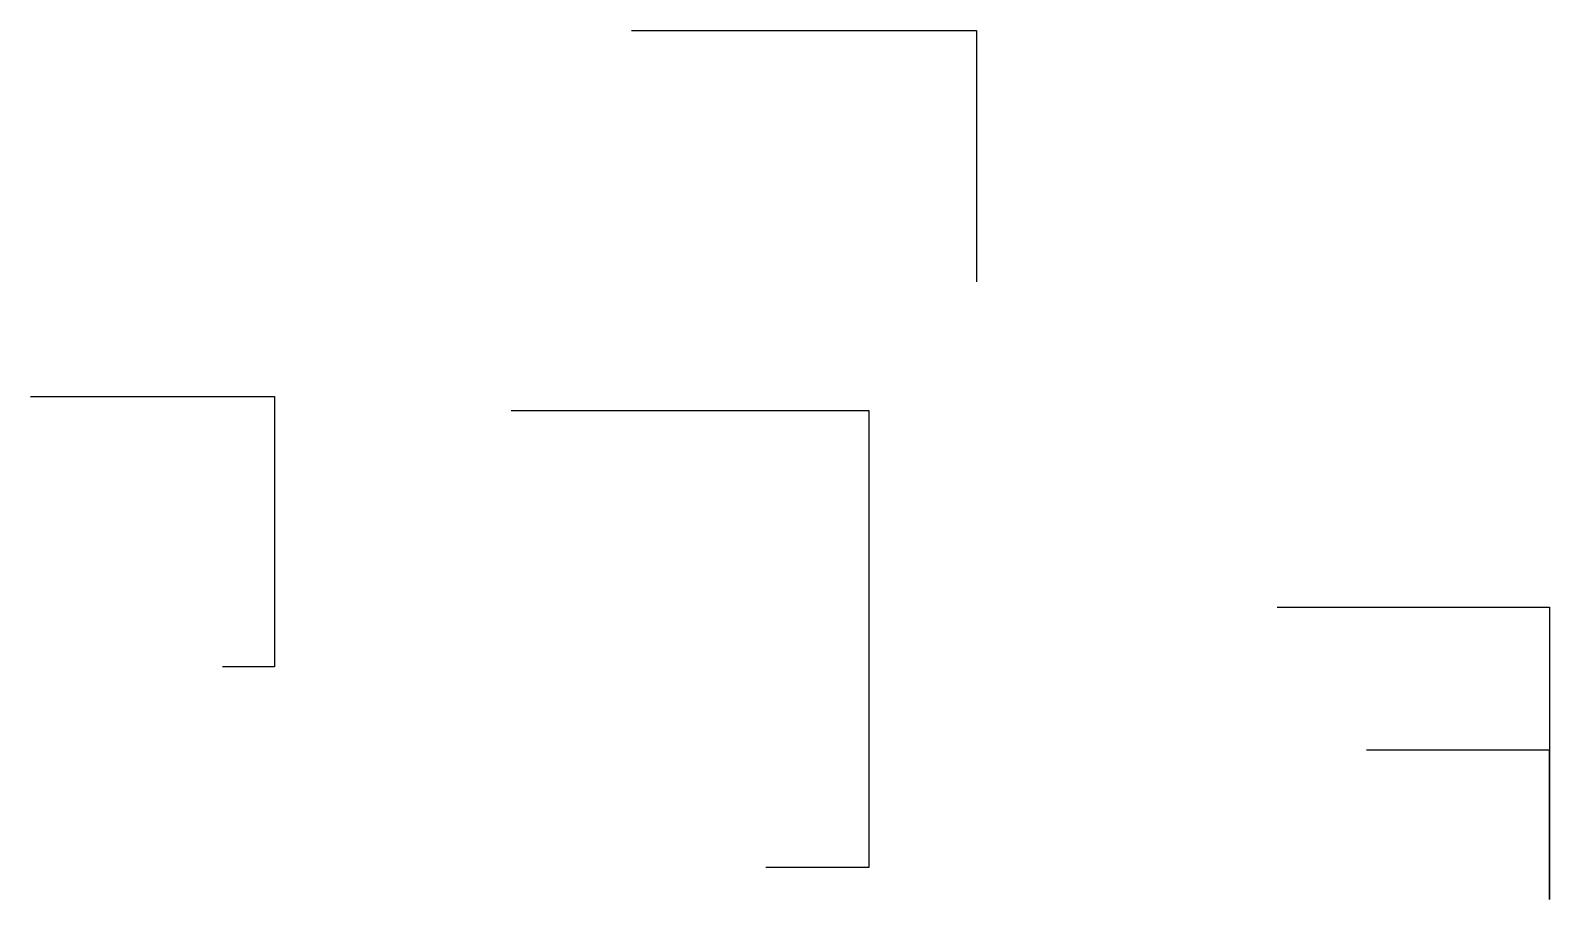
# Model space of a CAD drawing. Header units: millimetres. Extents: x 2713 to 5509, y 711 to 2310.
import ezdxf

# ---------------------------------------------------------------- set-up
doc = ezdxf.new("R2010")
doc.units = ezdxf.units.MM

msp = doc.modelspace()

# ---------------------------------------------------------------- linework, layer by layer
for p, q in [((3819.2, 2310), (4453.9, 2310)), ((4453.9, 2310), (4453.9, 1847.4)), ((4453.9, 1847.4), (4453.9, 1847.4, 303.1)), ((2712.6, 1636.5), (3161.7, 1636.5)), ((3161.7, 1636.5), (3161.7, 1138.9)), ((3597.7, 1610.4), (4255.9, 1610.4)), ((4255.9, 1610.4), (4255.9, 769.8)), ((5007.5, 1248.4), (5508.9, 1248.4)), ((5508.9, 1248.4), (5508.9, 710.5)), ((3161.7, 1138.9), (3066.4, 1138.9)), ((5508.9, 985.6), (5171.9, 985.6)), ((5508.9, 710.5), (5508.9, 985.6)), ((4255.9, 769.8), (4066.5, 769.8))]:
    msp.add_line(p, q)

doc.saveas('drawing.dxf')
